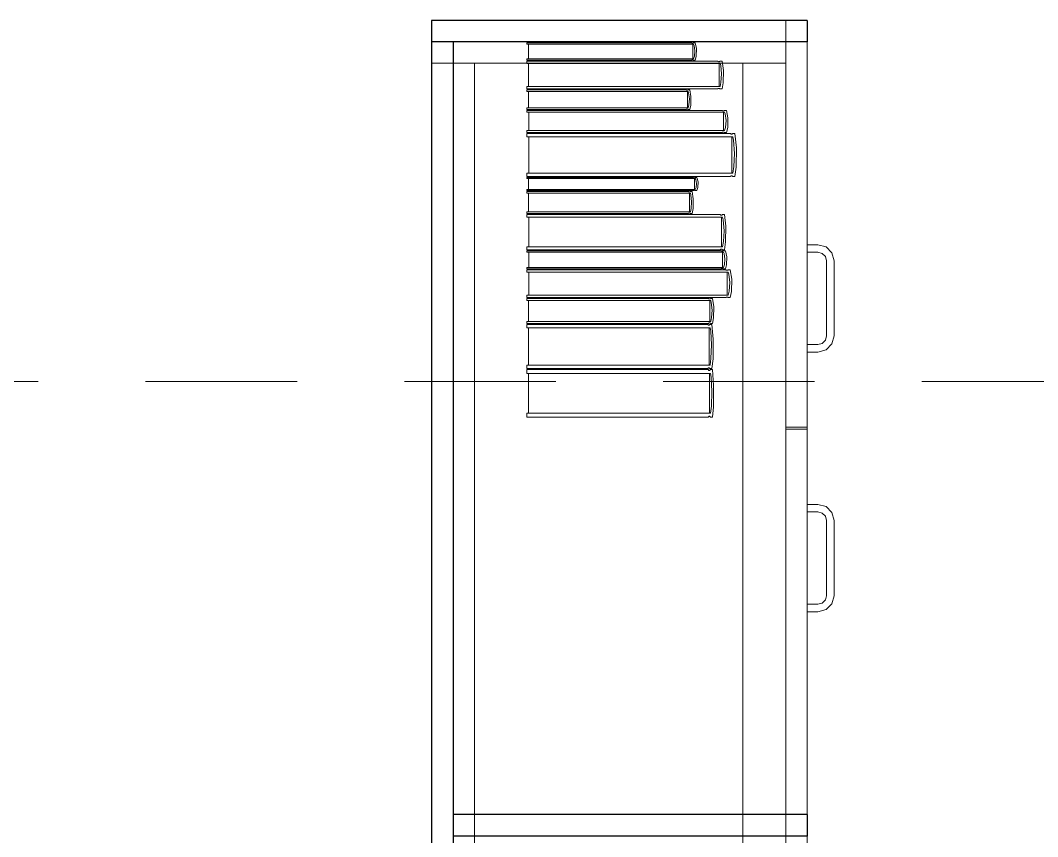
# Model space of a CAD drawing. Header units: inches. Extents: x -19 to 5698, y -728 to 92.
# Drawn here: x 112.57 to 113.518, y 16.476 to 17.237 of the extents above; entities that cross this region are included whole.
import ezdxf

# ---------------------------------------------------------------- set-up
doc = ezdxf.new("R2010")
doc.units = ezdxf.units.IN
doc.header["$MEASUREMENT"] = 0
doc.set_wipeout_variables(frame=1)
doc.linetypes.add('Hidden Line', pattern=[0.195611, 0.141111, -0.0545])
doc.linetypes.add('Wipeout_Contour', pattern=[1, 0, -1])
doc.layers.add('08 _ STR _ EXT _ 09 Vigas', color=251, linetype='Continuous')
doc.layers.add('Interior - Mobiliario', color=7, linetype='Continuous')

msp = doc.modelspace()

# ---------------------------------------------------------------- linework, layer by layer
at = {"layer": 'Interior - Mobiliario', "color": 175, "linetype": 'Continuous', "lineweight": 13}
for p, q in [((112.97314, 17.21651), (112.97314, 15.75651)), ((113.28314, 17.21651), (112.97314, 17.21651)), ((113.28314, 15.75651), (113.28314, 17.21651)), ((113.198, 17.20309), (113.19728, 17.20068)), ((113.1984, 17.20805), (113.198, 17.20309)), ((113.19885, 17.19939), (113.19971, 17.20292)), ((113.19971, 17.20292), (113.1999, 17.21013)), ((113.24314, 17.19651), (112.99314, 17.19651)), ((113.19728, 17.20068), (113.04179, 17.20068)), ((113.04179, 17.20068), (113.04179, 17.19939)), ((113.04179, 17.19939), (113.1954, 17.19939)), ((113.21979, 17.19839), (113.04179, 17.19839)), ((113.04179, 17.19839), (113.04179, 17.19634)), ((113.04179, 17.19634), (113.22196, 17.19634)), ((113.04361, 17.19634), (113.04361, 17.17479)), ((113.1954, 17.19939), (113.19553, 17.19948)), ((113.19553, 17.19948), (113.19573, 17.19957)), ((113.19573, 17.19957), (113.19595, 17.19963)), ((113.19595, 17.19963), (113.19618, 17.19966)), ((113.19618, 17.19966), (113.19641, 17.19966)), ((113.19641, 17.19966), (113.19664, 17.19962)), ((113.19664, 17.19962), (113.19685, 17.19955)), ((113.19685, 17.19955), (113.19705, 17.19945)), ((113.19705, 17.19945), (113.19714, 17.19939)), ((113.19714, 17.19939), (113.19885, 17.19939)), ((113.21989, 17.19829), (113.21979, 17.19839)), ((113.22012, 17.19813), (113.21989, 17.19829)), ((113.22037, 17.19803), (113.22012, 17.19813)), ((113.22063, 17.19797), (113.22037, 17.19803)), ((113.2209, 17.19796), (113.22063, 17.19797)), ((113.22116, 17.19801), (113.2209, 17.19796)), ((113.22105, 17.17479), (113.22105, 17.19634)), ((113.22142, 17.19811), (113.22116, 17.19801)), ((113.22165, 17.19825), (113.22142, 17.19811)), ((113.2218, 17.19839), (113.22165, 17.19825)), ((113.22378, 17.19839), (113.2218, 17.19839)), ((113.22196, 17.19634), (113.2225, 17.19439)), ((113.2225, 17.19439), (113.22326, 17.18653)), ((113.225, 17.18983), (113.22378, 17.19839)), ((113.28314, 17.19651), (113.24314, 17.19651)), ((113.22326, 17.18653), (113.2228, 17.17863)), ((113.22478, 17.17836), (113.225, 17.18983)), ((113.22196, 17.17479), (113.04179, 17.17479)), ((113.04179, 17.17479), (113.04179, 17.17274)), ((113.2228, 17.17863), (113.22196, 17.17479)), ((113.22378, 17.17274), (113.22478, 17.17836)), ((113.04179, 17.17274), (113.21979, 17.17274)), ((113.19041, 17.17174), (113.04179, 17.17174)), ((113.04179, 17.17174), (113.04179, 17.17028)), ((113.04179, 17.17028), (113.19223, 17.17028)), ((113.04331, 17.17028), (113.04331, 17.155)), ((113.1905, 17.17167), (113.19041, 17.17174)), ((113.19069, 17.17155), (113.1905, 17.17167)), ((113.1909, 17.17148), (113.19069, 17.17155)), ((113.19112, 17.17144), (113.1909, 17.17148)), ((113.19134, 17.17143), (113.19112, 17.17144)), ((113.19156, 17.17147), (113.19134, 17.17143)), ((113.19147, 17.155), (113.19147, 17.17028)), ((113.19177, 17.17153), (113.19156, 17.17147)), ((113.19197, 17.17164), (113.19177, 17.17153)), ((113.1921, 17.17174), (113.19197, 17.17164)), ((113.19375, 17.17174), (113.1921, 17.17174)), ((113.19223, 17.17028), (113.19268, 17.1689)), ((113.19268, 17.1689), (113.19331, 17.16332)), ((113.19477, 17.16567), (113.19375, 17.17174)), ((113.19458, 17.15753), (113.19477, 17.16567)), ((113.21979, 17.17274), (113.21994, 17.17287)), ((113.21994, 17.17287), (113.22017, 17.17302)), ((113.22017, 17.17302), (113.22043, 17.17312)), ((113.22043, 17.17312), (113.22069, 17.17316)), ((113.22069, 17.17316), (113.22096, 17.17316)), ((113.22096, 17.17316), (113.22122, 17.1731)), ((113.22122, 17.1731), (113.22147, 17.17299)), ((113.22147, 17.17299), (113.2217, 17.17284)), ((113.2217, 17.17284), (113.2218, 17.17274)), ((113.2218, 17.17274), (113.22378, 17.17274)), ((113.19293, 17.15772), (113.19223, 17.155)), ((113.19331, 17.16332), (113.19293, 17.15772)), ((113.19375, 17.15354), (113.19458, 17.15753)), ((113.19223, 17.155), (113.04179, 17.155)), ((113.04179, 17.155), (113.04179, 17.15354)), ((113.04179, 17.15354), (113.19041, 17.15354)), ((113.22395, 17.15254), (113.04179, 17.15254)), ((113.04179, 17.15254), (113.04179, 17.15091)), ((113.04179, 17.15091), (113.22617, 17.15091)), ((113.04366, 17.15091), (113.04366, 17.13373)), ((113.19041, 17.15354), (113.19054, 17.15364)), ((113.19054, 17.15364), (113.19073, 17.15374)), ((113.19073, 17.15374), (113.19094, 17.15381)), ((113.19094, 17.15381), (113.19117, 17.15385)), ((113.19117, 17.15385), (113.19139, 17.15384)), ((113.19139, 17.15384), (113.19161, 17.1538)), ((113.19161, 17.1538), (113.19182, 17.15372)), ((113.19182, 17.15372), (113.19201, 17.15361)), ((113.19201, 17.15361), (113.1921, 17.15354)), ((113.1921, 17.15354), (113.19375, 17.15354)), ((113.22405, 17.15246), (113.22395, 17.15254)), ((113.22429, 17.15234), (113.22405, 17.15246)), ((113.22454, 17.15225), (113.22429, 17.15234)), ((113.22481, 17.15221), (113.22454, 17.15225)), ((113.22509, 17.1522), (113.22481, 17.15221)), ((113.22536, 17.15224), (113.22509, 17.1522)), ((113.22524, 17.13373), (113.22524, 17.15091)), ((113.22562, 17.15232), (113.22536, 17.15224)), ((113.22586, 17.15243), (113.22562, 17.15232)), ((113.22601, 17.15254), (113.22586, 17.15243)), ((113.22803, 17.15254), (113.22601, 17.15254)), ((113.22617, 17.15091), (113.22672, 17.14936)), ((113.22672, 17.14936), (113.2275, 17.14309)), ((113.22929, 17.14572), (113.22803, 17.15254)), ((113.22703, 17.13679), (113.22617, 17.13373)), ((113.2275, 17.14309), (113.22703, 17.13679)), ((113.22803, 17.13209), (113.22905, 17.13658)), ((113.22905, 17.13658), (113.22929, 17.14572)), ((113.22617, 17.13373), (113.04179, 17.13373)), ((113.04179, 17.13373), (113.04179, 17.13209)), ((113.04179, 17.13209), (113.22395, 17.13209)), ((113.23155, 17.13109), (113.04179, 17.13109)), ((113.04179, 17.13109), (113.04179, 17.12789)), ((113.04179, 17.12789), (113.23386, 17.12789)), ((113.04373, 17.12789), (113.04373, 17.09424)), ((113.22395, 17.13209), (113.2241, 17.1322)), ((113.2241, 17.1322), (113.22434, 17.13232)), ((113.22434, 17.13232), (113.2246, 17.1324)), ((113.2246, 17.1324), (113.22487, 17.13243)), ((113.22487, 17.13243), (113.22515, 17.13243)), ((113.22515, 17.13243), (113.22542, 17.13238)), ((113.22542, 17.13238), (113.22567, 17.1323)), ((113.22567, 17.1323), (113.22591, 17.13217)), ((113.22591, 17.13217), (113.22601, 17.13209)), ((113.22601, 17.13209), (113.22803, 17.13209)), ((113.23165, 17.13094), (113.23155, 17.13109)), ((113.2319, 17.13069), (113.23165, 17.13094)), ((113.23217, 17.13052), (113.2319, 17.13069)), ((113.23245, 17.13043), (113.23217, 17.13052)), ((113.23273, 17.13042), (113.23245, 17.13043)), ((113.23301, 17.1305), (113.23273, 17.13042)), ((113.23289, 17.09424), (113.23289, 17.12789)), ((113.23329, 17.13065), (113.23301, 17.1305)), ((113.23354, 17.13088), (113.23329, 17.13065)), ((113.2337, 17.13109), (113.23354, 17.13088)), ((113.2358, 17.13109), (113.2337, 17.13109)), ((113.23386, 17.12789), (113.23444, 17.12485)), ((113.23711, 17.11774), (113.2358, 17.13109)), ((113.23444, 17.12485), (113.23525, 17.11257)), ((113.23687, 17.09982), (113.23711, 17.11774)), ((113.23525, 17.11257), (113.23476, 17.10024)), ((113.23476, 17.10024), (113.23386, 17.09424)), ((113.2358, 17.09104), (113.23687, 17.09982)), ((113.23386, 17.09424), (113.04179, 17.09424)), ((113.04179, 17.09424), (113.04179, 17.09104)), ((113.04179, 17.09104), (113.23155, 17.09104)), ((113.19694, 17.09004), (113.04179, 17.09004)), ((113.04179, 17.09004), (113.04179, 17.08908)), ((113.04179, 17.08908), (113.19883, 17.08908)), ((113.04338, 17.08908), (113.04338, 17.07896)), ((113.19703, 17.08999), (113.19694, 17.09004)), ((113.19723, 17.08992), (113.19703, 17.08999)), ((113.19745, 17.08987), (113.19723, 17.08992)), ((113.19767, 17.08984), (113.19745, 17.08987)), ((113.19791, 17.08984), (113.19767, 17.08984)), ((113.19814, 17.08986), (113.19791, 17.08984)), ((113.19804, 17.07896), (113.19804, 17.08908)), ((113.19836, 17.08991), (113.19814, 17.08986)), ((113.19857, 17.08997), (113.19836, 17.08991)), ((113.1987, 17.09004), (113.19857, 17.08997)), ((113.20042, 17.09004), (113.1987, 17.09004)), ((113.19883, 17.08908), (113.1993, 17.08816)), ((113.20149, 17.08602), (113.20042, 17.09004)), ((113.23155, 17.09104), (113.23171, 17.09125)), ((113.23171, 17.09125), (113.23196, 17.09148)), ((113.23196, 17.09148), (113.23223, 17.09164)), ((113.23223, 17.09164), (113.23251, 17.09171)), ((113.23251, 17.09171), (113.2328, 17.0917)), ((113.2328, 17.0917), (113.23308, 17.09161)), ((113.23308, 17.09161), (113.23334, 17.09144)), ((113.23334, 17.09144), (113.23359, 17.09119)), ((113.23359, 17.09119), (113.2337, 17.09104)), ((113.2337, 17.09104), (113.2358, 17.09104)), ((113.19956, 17.08077), (113.19883, 17.07896)), ((113.1993, 17.08816), (113.19997, 17.08447)), ((113.19997, 17.08447), (113.19956, 17.08077)), ((113.20042, 17.078), (113.20129, 17.08064)), ((113.20129, 17.08064), (113.20149, 17.08602)), ((113.19883, 17.07896), (113.04179, 17.07896)), ((113.04179, 17.07896), (113.04179, 17.078)), ((113.04179, 17.078), (113.19694, 17.078)), ((113.19253, 17.077), (113.04179, 17.077)), ((113.04179, 17.077), (113.04179, 17.07537)), ((113.04179, 17.07537), (113.19437, 17.07537)), ((113.04334, 17.07537), (113.04334, 17.05825)), ((113.19261, 17.07692), (113.19253, 17.077)), ((113.19281, 17.0768), (113.19261, 17.07692)), ((113.19302, 17.07671), (113.19281, 17.0768)), ((113.19324, 17.07667), (113.19302, 17.07671)), ((113.19347, 17.07666), (113.19324, 17.07667)), ((113.19369, 17.0767), (113.19347, 17.07666)), ((113.1936, 17.05825), (113.1936, 17.07537)), ((113.19391, 17.07678), (113.19369, 17.0767)), ((113.19411, 17.07689), (113.19391, 17.07678)), ((113.19423, 17.077), (113.19411, 17.07689)), ((113.19591, 17.077), (113.19423, 17.077)), ((113.19437, 17.07537), (113.19482, 17.07383)), ((113.19482, 17.07383), (113.19547, 17.06758)), ((113.19694, 17.0702), (113.19591, 17.077)), ((113.19675, 17.06109), (113.19694, 17.0702)), ((113.19694, 17.078), (113.19707, 17.07807)), ((113.19707, 17.07807), (113.19727, 17.07813)), ((113.19727, 17.07813), (113.1975, 17.07818)), ((113.1975, 17.07818), (113.19773, 17.0782)), ((113.19773, 17.0782), (113.19796, 17.0782)), ((113.19796, 17.0782), (113.19819, 17.07817)), ((113.19819, 17.07817), (113.19841, 17.07812)), ((113.19841, 17.07812), (113.19861, 17.07805)), ((113.19861, 17.07805), (113.1987, 17.078)), ((113.1987, 17.078), (113.20042, 17.078)), ((113.19508, 17.0613), (113.19437, 17.05825)), ((113.19547, 17.06758), (113.19508, 17.0613)), ((113.19591, 17.05662), (113.19675, 17.06109)), ((113.19437, 17.05825), (113.04179, 17.05825)), ((113.04179, 17.05825), (113.04179, 17.05662)), ((113.04179, 17.05662), (113.19253, 17.05662)), ((113.22209, 17.05562), (113.04179, 17.05562)), ((113.04179, 17.05562), (113.04179, 17.053)), ((113.04179, 17.053), (113.22429, 17.053)), ((113.04364, 17.053), (113.04364, 17.02545)), ((113.19253, 17.05662), (113.19265, 17.05673)), ((113.19265, 17.05673), (113.19285, 17.05685)), ((113.19285, 17.05685), (113.19307, 17.05693)), ((113.19307, 17.05693), (113.19329, 17.05696)), ((113.19329, 17.05696), (113.19352, 17.05696)), ((113.19352, 17.05696), (113.19374, 17.05691)), ((113.19374, 17.05691), (113.19395, 17.05683)), ((113.19395, 17.05683), (113.19415, 17.0567)), ((113.19415, 17.0567), (113.19423, 17.05662)), ((113.19423, 17.05662), (113.19591, 17.05662)), ((113.22219, 17.05549), (113.22209, 17.05562)), ((113.22242, 17.0553), (113.22219, 17.05549)), ((113.22268, 17.05516), (113.22242, 17.0553)), ((113.22294, 17.05508), (113.22268, 17.05516)), ((113.22322, 17.05507), (113.22294, 17.05508)), ((113.22348, 17.05513), (113.22322, 17.05507)), ((113.22337, 17.02545), (113.22337, 17.053)), ((113.22374, 17.05526), (113.22348, 17.05513)), ((113.22398, 17.05545), (113.22374, 17.05526)), ((113.22413, 17.05562), (113.22398, 17.05545)), ((113.22614, 17.05562), (113.22413, 17.05562)), ((113.22429, 17.053), (113.22484, 17.05051)), ((113.22737, 17.04468), (113.22614, 17.05562)), ((113.22484, 17.05051), (113.22561, 17.04045)), ((113.22714, 17.03002), (113.22737, 17.04468)), ((113.22561, 17.04045), (113.22514, 17.03036)), ((113.22429, 17.02545), (113.04179, 17.02545)), ((113.04179, 17.02545), (113.04179, 17.02282)), ((113.04179, 17.02282), (113.22209, 17.02282)), ((113.22209, 17.02282), (113.22224, 17.023)), ((113.22224, 17.023), (113.22248, 17.02319)), ((113.22248, 17.02319), (113.22274, 17.02331)), ((113.22274, 17.02331), (113.223, 17.02337)), ((113.223, 17.02337), (113.22328, 17.02336)), ((113.22328, 17.02336), (113.22354, 17.02329)), ((113.22354, 17.02329), (113.2238, 17.02315)), ((113.2238, 17.02315), (113.22403, 17.02295)), ((113.22403, 17.02295), (113.22413, 17.02282)), ((113.22413, 17.02282), (113.22614, 17.02282)), ((113.22514, 17.03036), (113.22429, 17.02545)), ((113.22614, 17.02282), (113.22714, 17.03002)), ((113.31314, 17.02751), (113.30314, 17.02751)), ((113.30314, 17.02751), (113.30314, 17.02051)), ((113.32064, 17.0255), (113.31314, 17.02751)), ((113.32613, 17.02001), (113.32064, 17.0255)), ((113.22289, 17.02182), (113.04179, 17.02182)), ((113.04179, 17.02182), (113.04179, 17.02048)), ((113.04179, 17.02048), (113.2251, 17.02048)), ((113.04365, 17.02048), (113.04365, 17.0064)), ((113.22299, 17.02176), (113.22289, 17.02182)), ((113.22322, 17.02166), (113.22299, 17.02176)), ((113.22348, 17.02159), (113.22322, 17.02166)), ((113.22375, 17.02155), (113.22348, 17.02159)), ((113.22402, 17.02154), (113.22375, 17.02155)), ((113.22429, 17.02157), (113.22402, 17.02154)), ((113.22417, 17.0064), (113.22417, 17.02048)), ((113.22455, 17.02164), (113.22429, 17.02157)), ((113.22479, 17.02173), (113.22455, 17.02164)), ((113.22494, 17.02182), (113.22479, 17.02173)), ((113.22695, 17.02182), (113.22494, 17.02182)), ((113.2251, 17.02048), (113.22565, 17.01921)), ((113.22565, 17.01921), (113.22642, 17.01407)), ((113.22642, 17.01407), (113.22595, 17.00891)), ((113.22819, 17.01623), (113.22695, 17.02182)), ((113.22796, 17.00874), (113.22819, 17.01623)), ((113.30314, 17.02051), (113.31314, 17.02051)), ((113.31314, 17.02051), (113.31714, 17.01943)), ((113.31714, 17.01943), (113.32007, 17.01651)), ((113.32007, 17.01651), (113.32114, 17.01251)), ((113.32814, 17.01251), (113.32613, 17.02001)), ((113.2251, 17.0064), (113.04179, 17.0064)), ((113.04179, 17.0064), (113.04179, 17.00506)), ((113.04179, 17.00506), (113.22289, 17.00506)), ((113.22733, 17.00406), (113.04179, 17.00406)), ((113.04179, 17.00406), (113.04179, 17.002)), ((113.22289, 17.00506), (113.22304, 17.00515)), ((113.22304, 17.00515), (113.22328, 17.00524)), ((113.22328, 17.00524), (113.22354, 17.00531)), ((113.22354, 17.00531), (113.22381, 17.00534)), ((113.22381, 17.00534), (113.22408, 17.00533)), ((113.22408, 17.00533), (113.22435, 17.0053)), ((113.22435, 17.0053), (113.2246, 17.00523)), ((113.2246, 17.00523), (113.22484, 17.00512)), ((113.22484, 17.00512), (113.22494, 17.00506)), ((113.22494, 17.00506), (113.22695, 17.00506)), ((113.22595, 17.00891), (113.2251, 17.0064)), ((113.22695, 17.00506), (113.22796, 17.00874)), ((113.22744, 17.00396), (113.22733, 17.00406)), ((113.22767, 17.0038), (113.22744, 17.00396)), ((113.22794, 17.00369), (113.22767, 17.0038)), ((113.22903, 17.00377), (113.22877, 17.00368)), ((113.22928, 17.00392), (113.22903, 17.00377)), ((113.22943, 17.00406), (113.22928, 17.00392)), ((113.23149, 17.00406), (113.22943, 17.00406)), ((113.23277, 16.99547), (113.23149, 17.00406)), ((113.32114, 17.01251), (113.32114, 16.94251)), ((113.32814, 16.94251), (113.32814, 17.01251)), ((113.04179, 17.002), (113.2296, 17.002)), ((113.04369, 17.002), (113.04369, 16.98038)), ((113.22821, 17.00363), (113.22794, 17.00369)), ((113.22849, 17.00363), (113.22821, 17.00363)), ((113.22877, 17.00368), (113.22849, 17.00363)), ((113.22865, 16.98038), (113.22865, 17.002)), ((113.2296, 17.002), (113.23016, 17.00005)), ((113.23016, 17.00005), (113.23095, 16.99215)), ((113.23253, 16.98396), (113.23277, 16.99547)), ((113.23095, 16.99215), (113.23047, 16.98423)), ((113.2296, 16.98038), (113.04179, 16.98038)), ((113.04179, 16.98038), (113.04179, 16.97832)), ((113.04179, 16.97832), (113.22733, 16.97832)), ((113.2112, 16.97732), (113.04179, 16.97732)), ((113.04179, 16.97732), (113.04179, 16.97547)), ((113.04179, 16.97547), (113.21327, 16.97547)), ((113.04353, 16.97547), (113.04353, 16.95607)), ((113.2113, 16.97723), (113.2112, 16.97732)), ((113.21151, 16.97709), (113.2113, 16.97723)), ((113.21175, 16.97699), (113.21151, 16.97709)), ((113.212, 16.97694), (113.21175, 16.97699)), ((113.21226, 16.97693), (113.212, 16.97694)), ((113.21251, 16.97697), (113.21226, 16.97693)), ((113.2124, 16.95607), (113.2124, 16.97547)), ((113.21275, 16.97706), (113.21251, 16.97697)), ((113.21298, 16.97719), (113.21275, 16.97706)), ((113.21312, 16.97732), (113.21298, 16.97719)), ((113.215, 16.97732), (113.21312, 16.97732)), ((113.21327, 16.97547), (113.21378, 16.97372)), ((113.21616, 16.96962), (113.215, 16.97732)), ((113.22733, 16.97832), (113.22749, 16.97845)), ((113.22749, 16.97845), (113.22773, 16.9786)), ((113.22773, 16.9786), (113.228, 16.9787)), ((113.228, 16.9787), (113.22827, 16.97875)), ((113.22827, 16.97875), (113.22855, 16.97874)), ((113.22855, 16.97874), (113.22883, 16.97868)), ((113.22883, 16.97868), (113.22909, 16.97857)), ((113.22909, 16.97857), (113.22933, 16.97842)), ((113.22933, 16.97842), (113.22943, 16.97832)), ((113.22943, 16.97832), (113.23149, 16.97832)), ((113.23047, 16.98423), (113.2296, 16.98038)), ((113.23149, 16.97832), (113.23253, 16.98396)), ((113.21378, 16.97372), (113.21451, 16.96664)), ((113.21451, 16.96664), (113.21406, 16.95953)), ((113.21595, 16.95929), (113.21616, 16.96962)), ((113.21406, 16.95953), (113.21327, 16.95607)), ((113.215, 16.95422), (113.21595, 16.95929)), ((113.21327, 16.95607), (113.04179, 16.95607)), ((113.04179, 16.95607), (113.04179, 16.95422)), ((113.04179, 16.95422), (113.2112, 16.95422)), ((113.21062, 16.95322), (113.04179, 16.95322)), ((113.04179, 16.95322), (113.04179, 16.94993)), ((113.04179, 16.94993), (113.21269, 16.94993)), ((113.04352, 16.94993), (113.04352, 16.91536)), ((113.21072, 16.95306), (113.21062, 16.95322)), ((113.21094, 16.95281), (113.21072, 16.95306)), ((113.21118, 16.95264), (113.21094, 16.95281)), ((113.21142, 16.95255), (113.21118, 16.95264)), ((113.2112, 16.95422), (113.21134, 16.95435)), ((113.21134, 16.95435), (113.21157, 16.95448)), ((113.21168, 16.95254), (113.21142, 16.95255)), ((113.21157, 16.95448), (113.21181, 16.95457)), ((113.21193, 16.95261), (113.21168, 16.95254)), ((113.21181, 16.95457), (113.21206, 16.95461)), ((113.21182, 16.91536), (113.21182, 16.94993)), ((113.21217, 16.95277), (113.21193, 16.95261)), ((113.21206, 16.95461), (113.21231, 16.9546)), ((113.21239, 16.953), (113.21217, 16.95277)), ((113.21231, 16.9546), (113.21256, 16.95455)), ((113.21254, 16.95322), (113.21239, 16.953)), ((113.21441, 16.95322), (113.21254, 16.95322)), ((113.21256, 16.95455), (113.2128, 16.95445)), ((113.21269, 16.94993), (113.2132, 16.94681)), ((113.2128, 16.95445), (113.21302, 16.95431)), ((113.21302, 16.95431), (113.21312, 16.95422)), ((113.21312, 16.95422), (113.215, 16.95422)), ((113.21557, 16.9395), (113.21441, 16.95322)), ((113.2132, 16.94681), (113.21392, 16.93419)), ((113.21536, 16.92109), (113.21557, 16.9395)), ((113.32007, 16.93851), (113.31714, 16.93558)), ((113.32114, 16.94251), (113.32007, 16.93851)), ((113.32613, 16.93501), (113.32814, 16.94251)), ((113.21392, 16.93419), (113.21348, 16.92152)), ((113.30314, 16.93451), (113.30314, 16.92751)), ((113.31314, 16.93451), (113.30314, 16.93451)), ((113.31714, 16.93558), (113.31314, 16.93451)), ((113.31314, 16.92751), (113.32064, 16.92952)), ((113.32064, 16.92952), (113.32613, 16.93501)), ((113.21348, 16.92152), (113.21269, 16.91536)), ((113.21441, 16.91207), (113.21536, 16.92109)), ((113.30314, 16.92751), (113.31314, 16.92751)), ((113.21269, 16.91536), (113.04179, 16.91536)), ((113.04179, 16.91536), (113.04179, 16.91207)), ((113.04179, 16.91207), (113.21062, 16.91207)), ((113.21096, 16.91107), (113.04179, 16.91107)), ((113.04179, 16.91107), (113.04179, 16.90753)), ((113.21062, 16.91207), (113.21077, 16.91229)), ((113.21077, 16.91229), (113.21099, 16.91252)), ((113.21106, 16.91089), (113.21096, 16.91107)), ((113.21099, 16.91252), (113.21123, 16.91268)), ((113.21128, 16.91063), (113.21106, 16.91089)), ((113.21123, 16.91268), (113.21148, 16.91275)), ((113.21152, 16.91044), (113.21128, 16.91063)), ((113.21148, 16.91275), (113.21174, 16.91274)), ((113.21177, 16.91034), (113.21152, 16.91044)), ((113.21174, 16.91274), (113.21198, 16.91265)), ((113.21202, 16.91033), (113.21177, 16.91034)), ((113.21198, 16.91265), (113.21222, 16.91248)), ((113.21227, 16.91041), (113.21202, 16.91033)), ((113.21222, 16.91248), (113.21244, 16.91223)), ((113.21251, 16.91058), (113.21227, 16.91041)), ((113.21244, 16.91223), (113.21254, 16.91207)), ((113.21274, 16.91083), (113.21251, 16.91058)), ((113.21254, 16.91207), (113.21441, 16.91207)), ((113.21288, 16.91107), (113.21274, 16.91083)), ((113.21476, 16.91107), (113.21288, 16.91107)), ((113.21592, 16.89633), (113.21476, 16.91107)), ((113.04179, 16.90753), (113.21303, 16.90753)), ((113.04352, 16.90753), (113.04352, 16.87042)), ((113.21217, 16.87042), (113.21217, 16.90753)), ((113.21303, 16.90753), (113.21354, 16.90418)), ((113.21354, 16.90418), (113.21427, 16.89063)), ((113.21427, 16.89063), (113.21382, 16.87703)), ((113.21571, 16.87657), (113.21592, 16.89633)), ((113.21382, 16.87703), (113.21303, 16.87042)), ((113.21476, 16.86688), (113.21571, 16.87657)), ((113.21303, 16.87042), (113.04179, 16.87042)), ((113.04179, 16.87042), (113.04179, 16.86688)), ((113.04179, 16.86688), (113.21096, 16.86688)), ((113.21096, 16.86688), (113.21111, 16.86712)), ((113.21111, 16.86712), (113.21133, 16.86737)), ((113.21133, 16.86737), (113.21157, 16.86754)), ((113.21157, 16.86754), (113.21182, 16.86762)), ((113.21182, 16.86762), (113.21208, 16.86761)), ((113.21208, 16.86761), (113.21233, 16.86751)), ((113.21233, 16.86751), (113.21256, 16.86732)), ((113.21256, 16.86732), (113.21278, 16.86705)), ((113.21278, 16.86705), (113.21288, 16.86688)), ((113.21288, 16.86688), (113.21476, 16.86688)), ((113.30314, 16.85751), (113.28314, 16.85751)), ((113.30314, 16.85551), (113.28314, 16.85551)), ((113.30314, 16.78551), (113.31314, 16.78551)), ((113.30314, 16.77851), (113.30314, 16.78551)), ((113.31314, 16.77851), (113.30314, 16.77851)), ((113.31314, 16.78551), (113.32064, 16.7835)), ((113.31714, 16.77743), (113.31314, 16.77851)), ((113.32007, 16.77451), (113.31714, 16.77743)), ((113.32064, 16.7835), (113.32613, 16.77801)), ((113.32613, 16.77801), (113.32814, 16.77051)), ((113.32114, 16.77051), (113.32007, 16.77451)), ((113.32114, 16.70051), (113.32114, 16.77051)), ((113.32814, 16.77051), (113.32814, 16.70051)), ((113.32007, 16.69651), (113.32114, 16.70051)), ((113.32814, 16.70051), (113.32613, 16.69301)), ((113.30314, 16.69251), (113.31314, 16.69251)), ((113.30314, 16.68551), (113.30314, 16.69251)), ((113.31314, 16.69251), (113.31714, 16.69358)), ((113.31714, 16.69358), (113.32007, 16.69651)), ((113.32613, 16.69301), (113.32064, 16.68752)), ((113.31314, 16.68551), (113.30314, 16.68551)), ((113.32064, 16.68752), (113.31314, 16.68551))]:
    msp.add_line(p, q, dxfattribs=at)

# ---------------------------------------------------------------- next in the draw order: wipeouts: each hides what was drawn before it
at = {"color": 254, "linetype": 'Wipeout_Contour', "lineweight": 0, "ltscale": 3299.448282}
msp.add_wipeout([(113.30314, 16.47651), (113.30314, 16.49651), (112.97314, 16.49651), (112.97314, 16.47651)], dxfattribs=at).dxf.layer = 'Interior - Mobiliario'

# ---------------------------------------------------------------- next in the draw order: linework, layer by layer
at = {"layer": 'Interior - Mobiliario', "color": 175, "linetype": 'Continuous', "lineweight": 13}
for p, q in [((112.99314, 15.77651), (112.99314, 17.19651)), ((113.24314, 17.19651), (113.24314, 15.77651)), ((113.28314, 15.77651), (113.28314, 17.19651)), ((113.28314, 16.49651), (113.28314, 16.85551)), ((113.30314, 16.49651), (113.30314, 16.85551)), ((112.97314, 16.49651), (112.97314, 16.47651)), ((113.30314, 16.49651), (112.97314, 16.49651)), ((113.30314, 16.49651), (113.28314, 16.49651)), ((113.30314, 16.47651), (113.30314, 16.49651)), ((113.30314, 16.47651), (113.30314, 16.49651)), ((112.97314, 16.47651), (113.30314, 16.47651)), ((113.28314, 16.47651), (113.28314, 16.11751)), ((113.30314, 16.47651), (113.28314, 16.47651)), ((113.30314, 16.47651), (113.30314, 16.11751))]:
    msp.add_line(p, q, dxfattribs=at)
at = {"layer": 'Interior - Mobiliario', "color": 175, "linetype": 'Continuous', "lineweight": 30}
for p, q in [((113.30314, 16.49651), (112.97314, 16.49651)), ((112.97314, 16.49651), (112.97314, 16.47651)), ((113.30314, 16.49651), (113.30314, 16.47651)), ((113.30314, 16.47651), (112.97314, 16.47651))]:
    msp.add_line(p, q, dxfattribs=at)

# ---------------------------------------------------------------- next in the draw order: wipeouts: each hides what was drawn before it
at = {"color": 254, "linetype": 'Wipeout_Contour', "lineweight": 0, "ltscale": 3298.749686}
msp.add_wipeout([(112.97314, 15.75651), (112.97314, 17.21651), (112.95314, 17.21651), (112.95314, 15.75651)], dxfattribs=at).dxf.layer = 'Interior - Mobiliario'

# ---------------------------------------------------------------- next in the draw order: linework, layer by layer
at = {"layer": '08 _ STR _ EXT _ 09 Vigas', "color": 251, "linetype": 'Hidden Line', "lineweight": 13, "true_color": 0x636466}
msp.add_line((109.07, 16.9), (115.57, 16.9), dxfattribs=at)
at = {"layer": 'Interior - Mobiliario', "color": 175, "linetype": 'Continuous', "lineweight": 30}
for p, q in [((112.97314, 17.21651), (112.95314, 17.21651)), ((112.95314, 17.21651), (112.95314, 15.75651)), ((112.97314, 17.21651), (112.97314, 15.75651))]:
    msp.add_line(p, q, dxfattribs=at)
at = {"layer": 'Interior - Mobiliario', "color": 175, "linetype": 'Continuous', "lineweight": 13}
for p, q in [((112.95314, 17.21651), (112.95314, 15.75651)), ((112.97314, 17.21651), (112.95314, 17.21651)), ((112.97314, 15.75651), (112.97314, 17.21651)), ((112.95314, 17.19651), (112.95314, 15.77651)), ((112.99314, 17.19651), (112.95314, 17.19651)), ((112.97314, 16.49651), (112.97314, 16.47651)), ((113.30314, 16.49651), (112.97314, 16.49651)), ((112.97314, 16.47651), (113.30314, 16.47651))]:
    msp.add_line(p, q, dxfattribs=at)

# ---------------------------------------------------------------- next in the draw order: wipeouts: each hides what was drawn before it
at = {"color": 254, "linetype": 'Wipeout_Contour', "lineweight": 0, "ltscale": 3299.468779}
msp.add_wipeout([(113.30314, 17.21651), (113.30314, 17.23651), (112.95314, 17.23651), (112.95314, 17.21651)], dxfattribs=at).dxf.layer = 'Interior - Mobiliario'

# ---------------------------------------------------------------- next in the draw order: linework, layer by layer
at = {"layer": 'Interior - Mobiliario', "color": 175, "linetype": 'Continuous', "lineweight": 30}
for p, q in [((113.30314, 17.23651), (112.95314, 17.23651)), ((112.95314, 17.23651), (112.95314, 17.21651)), ((113.30314, 17.23651), (113.30314, 17.21651)), ((113.30314, 17.21651), (112.95314, 17.21651))]:
    msp.add_line(p, q, dxfattribs=at)
at = {"layer": 'Interior - Mobiliario', "color": 175, "linetype": 'Continuous', "lineweight": 13}
for p, q in [((112.95314, 17.23651), (112.95314, 17.21651)), ((113.30314, 17.23651), (112.95314, 17.23651)), ((112.95314, 17.23651), (112.95314, 17.19651)), ((113.28314, 17.23651), (112.95314, 17.23651)), ((112.95314, 15.73651), (112.95314, 17.23651)), ((112.95314, 17.23651), (113.30314, 17.23651)), ((113.28314, 17.19651), (113.28314, 17.23651)), ((113.30314, 17.21651), (113.30314, 17.23651)), ((113.30314, 17.23651), (113.30314, 15.73651)), ((112.95314, 17.21651), (113.30314, 17.21651)), ((112.95314, 17.21651), (112.95314, 15.75651)), ((113.30314, 17.21651), (112.95314, 17.21651)), ((112.97314, 17.21651), (112.97314, 15.75651)), ((113.30314, 17.21651), (112.97314, 17.21651)), ((112.97314, 17.21651), (112.97314, 15.75651)), ((113.28314, 17.21651), (112.97314, 17.21651)), ((112.97314, 17.21651), (112.97314, 15.75651)), ((113.28314, 17.21651), (112.97314, 17.21651)), ((113.1954, 17.21551), (113.04179, 17.21551)), ((113.04179, 17.21551), (113.04179, 17.21422)), ((113.04179, 17.21422), (113.19728, 17.21422)), ((113.04337, 17.21422), (113.04337, 17.20068)), ((113.19549, 17.21544), (113.1954, 17.21551)), ((113.19569, 17.21535), (113.19549, 17.21544)), ((113.1959, 17.21528), (113.19569, 17.21535)), ((113.19613, 17.21524), (113.1959, 17.21528)), ((113.19636, 17.21524), (113.19613, 17.21524)), ((113.19659, 17.21527), (113.19636, 17.21524)), ((113.19649, 17.20068), (113.19649, 17.21422)), ((113.19681, 17.21533), (113.19659, 17.21527)), ((113.19701, 17.21542), (113.19681, 17.21533)), ((113.19714, 17.21551), (113.19701, 17.21542)), ((113.19885, 17.21551), (113.19714, 17.21551)), ((113.19728, 17.21422), (113.19774, 17.21299)), ((113.19774, 17.21299), (113.1984, 17.20805)), ((113.1999, 17.21013), (113.19885, 17.21551)), ((113.28314, 15.75651), (113.28314, 17.21651)), ((113.28314, 15.75651), (113.28314, 17.21651)), ((113.28314, 17.21651), (113.28314, 16.85751)), ((113.30314, 17.21651), (113.28314, 17.21651)), ((113.30314, 15.75651), (113.30314, 17.21651)), ((113.30314, 15.75651), (113.30314, 17.21651)), ((113.30314, 17.21651), (113.30314, 16.85751))]:
    msp.add_line(p, q, dxfattribs=at)

doc.saveas('drawing.dxf')
